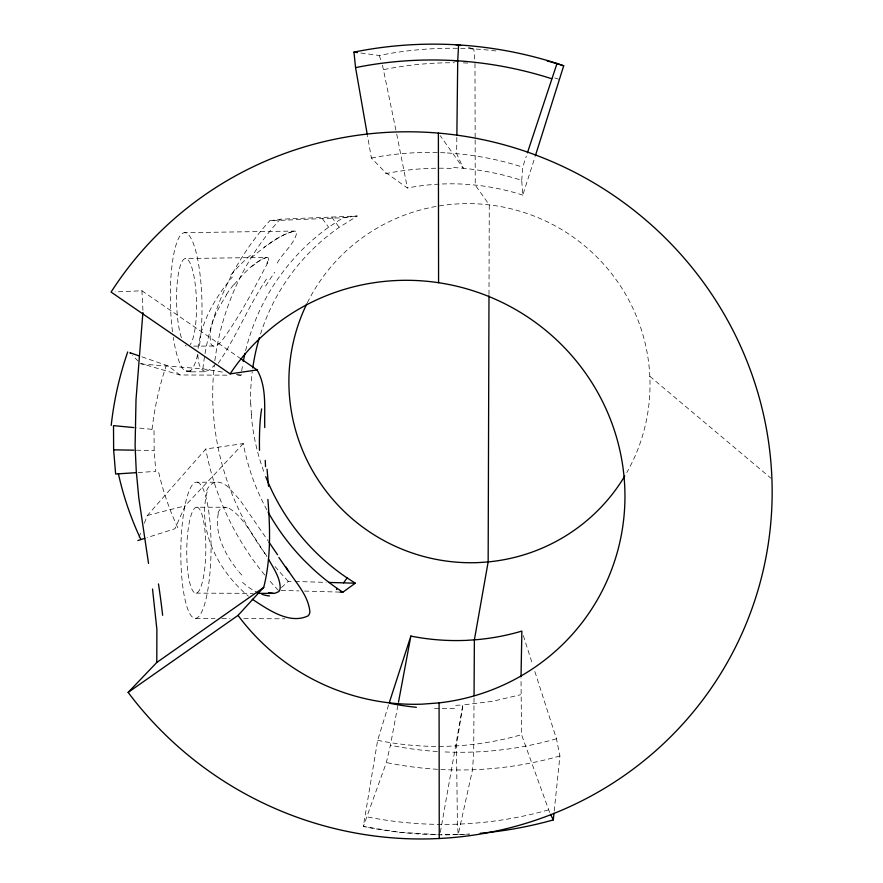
<?xml version="1.0" encoding="UTF-8"?>
<svg xmlns="http://www.w3.org/2000/svg" width="883" height="883" viewBox="0 0 883 883"><rect width="100%" height="100%" fill="white"/><g stroke="black" fill="none" stroke-linecap="round" stroke-linejoin="round"><path stroke-width="0.66" stroke-dasharray="4.42 3.31" d="M488.994 294.481L489.27 204.878L475.242 185.066L475.153 139.867M474.028 698.034L473.707 752.04L472.537 769.766L458.211 834.612L440.981 834.766M142.936 310.341L141.92 290.761L115.11 291.909M456.831 137.417L456.643 153.664L463.354 168.289A272.538 268.145 28.5 0 1 521.721 180.364L522.769 195.11L535.01 156.975M549.645 812.437L521.533 734.678L521.003 677.691M521.721 180.375L522.703 167.152L526.323 156.103M554.215 811.091L559.921 755.969L556.456 738.773L534.866 671.566M198.112 348.41C201.114 321.6 215.286 297.372 232.339 277.019M268.465 260.463L268.3 258.024A31.589 6.38 -46.6 0 0 266.478 257.428M388.575 704.954L377.648 740.329L363.332 826.488L398.652 832.161L439.646 834.744M440.33 832.426L462.869 704.954L492.593 701.312L520.694 694.711M397.847 705.616L390.429 745.252L386.346 762.581L363.332 826.488A400.341 393.564 28.5 0 0 458.211 834.601L458.619 834.59A400.319 393.553 28.4 0 0 469.425 834.071M218.3 513.608C214.304 534.303 225.264 554.91 237.924 570.561M207.163 491.853C196.854 530.749 218.918 571.511 248.366 596.168M139.028 537.35L141.368 531.036M144.337 523.222L147.34 515.484L205.783 449.006L243.267 443.608A223.167 217.615 49.6 0 0 267.174 510.407M267.803 262.637C253.587 289.558 239.492 317.052 221.28 341.522A41.931 11.203 -69.4 0 1 210.927 343.862C207.185 326.269 217.869 309.171 226.6 294.701M243.267 443.608L185.11 505.838L174.977 528.74L147.108 537.604M266.511 279.083C248.399 305.993 236.534 336.578 218.233 363.299M277.262 263.057C282.924 252.483 295.032 243.697 296.909 231.721L294.679 231.059L184.47 232.693M234.05 284.591C243.355 274.183 253.013 262.284 266.5 257.406L185.275 258.531M281.401 587.592L288.333 581.279L293.73 581.433M251.103 257.88C264.238 247.24 277.902 235.198 294.679 231.059C283.189 233.443 273.587 241.004 264.05 247.395M251.313 266.787L261.07 259.657L266.5 257.406M245.617 350.683A223.311 217.759 49.6 0 1 289.525 263.609L295.695 256.534A224.47 218.896 49.4 0 1 328.619 227.24L343.023 217.737L350.209 216.854M260.529 334.05A214.735 209.547 49.9 0 1 339.182 227.361L357.405 215.982L280.264 219.227L269.856 220.794L343.023 217.737L357.405 215.982L355.606 216.203M147.34 515.484L185.11 505.838M138.19 472.526L155.805 471.39L154.15 450.485L154.017 429.524L136.258 427.814M458.641 834.59L469.292 834.071M455.705 705.34L462.869 704.954L456.456 745.881L457.416 824.181L458.211 834.612M457.372 824.181L456.853 824.192M191.004 371.831L184.988 370.948L191.556 371.864A16.06 0.894 12.1 0 0 192.373 371.787L190.364 370.827L184.988 370.948A69.625 15.773 88.7 0 1 173.278 337.383M193.653 346.136L213.818 346.048M197.284 482.217A68.134 15.121 -89.4 0 1 208.333 586.798A68.134 15.121 -89.4 0 1 182.229 581.831A68.134 15.121 -89.4 0 1 197.284 482.217L219.161 482.206L223.002 483.442L227.262 486.202L239.746 499.734L268.255 541.113M196.997 507.228A42.969 9.525 -89.4 0 1 204.183 572.703A42.969 9.525 -89.4 0 1 187.704 570.606A42.969 9.525 -89.4 0 1 196.997 507.228L225.651 507.217M237.648 375.187L241.136 375.198A223.311 217.759 49.6 0 1 242.77 364.238M226.942 375.165L179.955 374.966L140.375 363.299M196.048 593.133L253.167 593.343M195.761 618.365L214.988 618.464M221.854 618.497L230.088 618.541M243.818 618.608L285.01 618.817M191.556 371.864L206.236 371.754C198.741 370.529 198.156 360.562 197.825 354.569M136.379 450.209L154.15 450.485M295.077 581.478L326.059 582.361M281.169 590.374L299.028 590.904M304.525 591.069L340.132 592.118M471.842 48.819L473.807 48.929L474.767 60.75M447.361 152.969L456.643 153.664A300.96 295.65 28.5 0 1 522.703 167.152M453.663 167.527L463.354 168.289L440.231 135.695M141.081 363.995L202.902 368.851L224.37 372.416M360.871 53.024L379.271 55.474A364.458 359.591 28.3 0 1 498.884 51.335M236.335 374.403L241.136 375.198M468.52 47.539L473.807 48.929M141.909 356.853L168.333 365.97L179.955 374.966M229.238 508.343C240.176 515.076 246.876 526.654 254.337 536.743M141.92 290.761L240.496 358.509M522.835 195.132A230.761 227.682 28.4 0 0 475.319 185.077L465.385 184.249A230.761 227.682 28.4 0 0 407.405 188.002L384.988 172.03L371.39 158.013L367.427 135.397M649.822 376.324L770.914 478.189M138.256 361.202L132.682 355.573M331.71 217.063L339.149 227.317M322.339 218.598L328.619 227.24M379.271 55.474L381.324 61.678M382.482 65.199L396.478 132.869M523.31 635.583L532.703 664.822M396.721 134.106L407.405 188.002M251.39 414.668L250.805 404.061M474.988 63.444L475.142 138.609M202.869 368.851A273.233 266.743 48.7 0 1 269.801 220.739M278.377 590.341A273.222 266.732 48.7 0 1 268.642 579.623M264.745 575.021A273.222 266.732 48.7 0 1 205.75 449.017M288.288 581.323A267.096 261.037 48.7 0 1 273.432 564.491M266.887 556.102A267.096 261.037 48.7 0 1 214.271 365.683M214.867 360.65A267.096 261.037 48.7 0 1 280.22 219.183M250.684 404.061A214.735 209.547 49.9 0 1 252.24 371.765M371.39 158.013A300.948 295.628 28.5 0 1 447.361 152.969M383.928 69.569A348.145 343.575 28.3 0 1 454.447 62.748M463.343 62.903A348.145 343.575 28.3 0 1 468.906 63.123M554.701 77.936A348.145 343.575 28.3 0 1 558.586 79.139M377.648 740.329A300.937 295.606 28.5 0 0 449.933 746.19L456.456 745.881A300.948 295.628 28.5 0 0 521.533 734.678M548.42 809.921A387.118 380.474 28.5 0 1 364.8 816.411M559.921 755.969A364.425 359.547 28.3 0 1 386.622 762.614M556.456 738.773A348.112 343.531 28.3 0 1 442.56 751.83M437.328 751.521A348.112 343.531 28.3 0 1 390.683 745.274M206.611 490.573A66.523 23.797 76.1 0 1 216.81 482.405M254.271 537.14A60.772 8.698 57.1 0 1 266.798 556.754M218.024 513.122A41.358 14.934 69.3 0 1 229.37 508.961M241.865 575.054A62.075 36.689 61.7 0 1 237.869 570.65M259.017 593.188A59.669 34.349 61.1 0 1 240.154 580.065M172.494 331.765A69.625 15.773 88.7 0 1 176.423 243.708A69.625 15.773 88.7 0 1 197.251 257.229A69.625 15.773 88.7 0 1 198.863 348.884M197.649 354.679A69.625 15.773 88.7 0 1 190.364 370.827M186.28 346.015A43.918 9.945 88.7 0 1 185.253 345.242M181.368 337.714A43.918 9.945 88.7 0 1 179.326 269.26A43.918 9.945 88.7 0 1 194.845 281.522A43.918 9.945 88.7 0 1 190.132 344.646M215.452 364.039A69.117 18.874 -74.3 0 1 206.39 371.081M230.86 274.922A110.463 59.978 -55.4 0 1 250.507 255.297M265.595 286.103A107.174 14.36 -59.9 0 1 274.69 272.251M267.726 261.213A38.079 6.821 -50.2 0 1 266.843 263.576M226.412 294.558A63.333 28.874 -57 0 1 233.929 284.37M385.341 173.73A273.244 271.467 63.6 0 1 453.619 168.554M152.075 429.315A304.547 302.152 -56.9 0 1 166.368 365.308M177.814 527.747A306.346 277.372 19.3 0 1 158.377 471.025M263.697 471.257A214.679 209.514 50 0 1 251.269 414.679M307.339 302.759A180.971 179.161 28.1 0 1 553.531 224.977A180.971 179.161 28.1 0 1 626.798 472.56M454.414 708.464A273.443 269.9 32.8 0 1 431.279 708.387"/><path stroke-width="1.32" d="M264.779 427.593C264.16 408.387 267.063 387.328 257.085 369.922L240.651 358.619M488.983 295.86L488.156 561.919L474.381 639.866L474.05 695.716M456.864 135.099L457.725 60.806L458.597 44.912L455.816 44.757M521.036 676.312L521.864 631.091A230.761 227.682 28.3 0 1 474.381 639.866L466.356 640.352M142.903 312.593L136.015 399.546L135.099 445.86L136.247 470.871L138.797 497.913L148.532 563.376M439.248 838.508L439.083 702.89A215.695 210.894 28.6 0 0 591.533 382.085A215.695 210.894 28.6 0 0 230.121 373.873L111.081 292.074A359.635 351.765 28.6 0 1 721.168 309.149A359.635 351.765 28.6 0 1 439.248 838.508L431.301 838.828A359.635 351.765 28.6 0 1 128.145 692.393L156.788 662.471L156.887 629.447L152.527 589.027M128.145 692.393L238.024 615.396L263.708 587.427C270.993 558.685 270.264 528.751 267.88 499.436M480.197 833.276A400.319 393.553 28.4 0 0 553.31 819.91L553.994 813.276M398.487 702.206L410.871 636.069L389.315 702.537M367.229 134.271L355.562 67.605L353.962 52.108A400.352 393.597 28.5 0 1 557.03 63.488L563.707 65.795L535.385 155.783M527.416 152.792L557.03 63.455M336.478 589.546L337.251 588.442A224.37 218.829 49.6 0 1 312.637 568.641L303.763 559.988A223.167 217.615 49.6 0 1 268.068 512.03M343.575 582.857L347.096 577.923A214.679 209.514 50 0 1 265.761 476.688M340.132 592.118L342.825 592.206L355.286 583.199L347.096 577.923M156.788 662.471L263.708 587.427M137.869 540.539L144.801 538.332M230.121 373.873L257.085 369.922M439.083 702.89L422.195 704.159A215.695 210.894 28.6 0 1 238.024 615.396M135.673 472.692L115.64 474.005L113.631 449.844L113.51 425.628L133.719 427.571M257.251 593.354L274.646 593.376L278.73 591.632A30.541 12.097 45.9 0 0 280.165 588.277C280.319 577.482 273.333 568.177 268.487 558.994M465.507 640.396L465.429 640.396A230.761 227.682 28.3 0 1 410.783 636.058M113.631 449.844L133.841 450.164M328.752 582.438L355.286 583.199M273.575 593.42L268.553 592.636M453.961 60.585L457.725 60.806M353.962 52.108L357.46 52.572M458.597 44.912L460.705 45.475M139.503 356.026L129.922 352.725L130.607 353.443M342.825 592.206L337.251 588.442M252.262 599.237C267.593 609.104 289.315 625.021 308.222 615.793A40.298 16.026 36.3 0 0 309.889 611.908C308.366 594.579 294.458 581.345 285.937 566.941M277.538 554.745L268.962 542.173M550.562 814.314L553.31 819.91M265.54 466.632L265.242 460.363M438.387 133.101L438.575 282.692M111.214 425.385A333.112 330.628 -73 0 1 127.704 351.953M140.838 539.447A334.05 306.202 22.4 0 1 118.377 473.619M355.562 67.605A387.151 380.518 28.5 0 1 551.698 78.719M158.476 583.939A182.494 23.19 77.5 0 1 162.627 615.274M268.553 486.312A72.77 1.865 85.1 0 1 267.063 469.193M259.503 450.374A75.221 11.711 86 0 1 261.677 408.895M288.642 571.599A106.004 2.815 55.8 0 1 278.873 557.46M269.503 595.937A59.669 34.349 61.1 0 1 261.832 594.259M416.379 707.294A273.443 269.9 32.8 0 1 389.458 703.232M243.267 361.511A223.311 217.759 49.6 0 1 244.977 353.377M252.759 367.935A214.735 209.547 49.9 0 1 259.381 337.748M624.745 476.08A180.971 179.161 28.1 0 1 488.156 561.919L478.818 562.57A180.971 179.161 28.1 0 1 306.765 303.929M547.184 60.927A364.458 359.591 28.3 0 1 563.707 65.795"/></g></svg>
